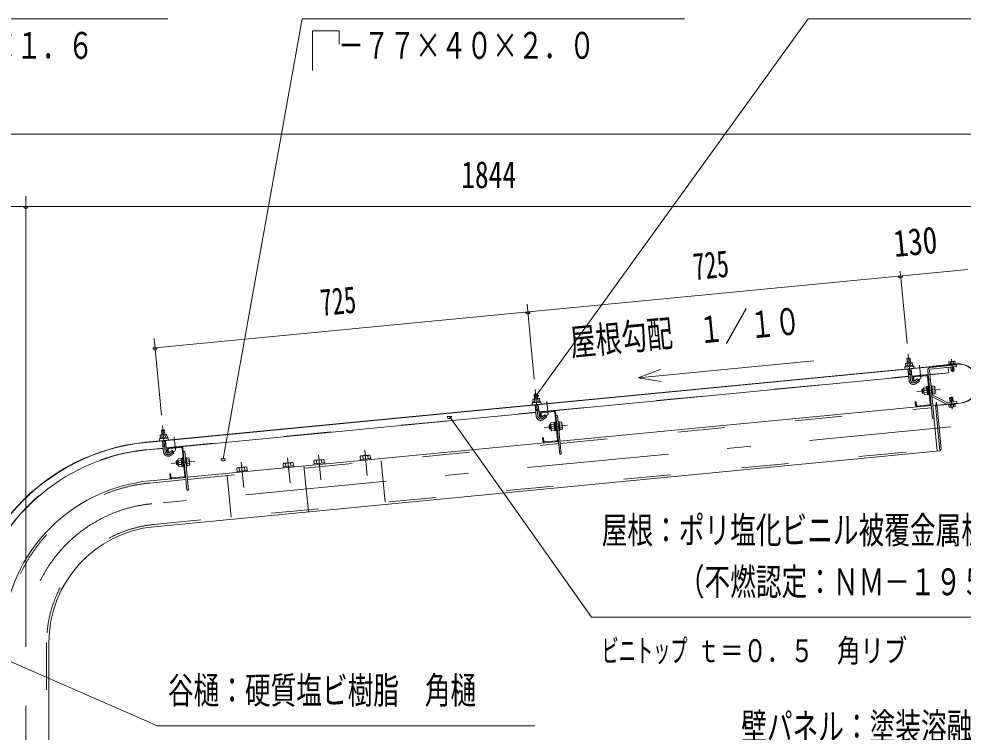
# Model space of a CAD drawing. Units: millimetres, scale not verified. Extents: x -34086 to 34091, y -14700 to 14700.
# Drawn here: x 24446 to 30845, y 6636 to 11466 of the extents above; entities that cross this region are included whole.
import ezdxf
from ezdxf.enums import TextEntityAlignment as Align

# ---------------------------------------------------------------- set-up
doc = ezdxf.new("R2010")
doc.units = ezdxf.units.MM
doc.header["$LTSCALE"] = 80
doc.linetypes.add('USER2', pattern=[10, 4, -6])
doc.linetypes.add('USER3', pattern=[24, 12, -5, 2, -5])
for name, color, linetype, lineweight in [('0-6_2-02BOLD', 7, 'Continuous', 18), ('0-7_2-12HIDDEN', 3, 'USER2', 18), ('0-8_2-22CENTER', 3, 'USER3', 18), ('0-9_2-42THIN', 4, 'Continuous', 18), ('0-A_2-52DIM', 3, 'Continuous', 18)]:
    doc.layers.add(name, color=color, linetype=linetype, lineweight=lineweight)
doc.styles.add('ＭＳ ゴシック', font='')
doc.styles.get('ＭＳ ゴシック').set_extended_font_data('MS Gothic')

msp = doc.modelspace()

# ---------------------------------------------------------------- linework, layer by layer
at = {"layer": '0-6_2-02BOLD'}
for p, q in [((30484.86, 9167.53), (30463.96, 9165.51)), ((25307.55, 8598.56), (30800.6, 9127.48)), ((30742.59, 9120.14), (25307.73, 8596.82)), ((30466.22, 9132.98), (30467.94, 9115.13)), ((30470.84, 9093.97), (30478.24, 9017.1)), ((30490.56, 9117.31), (30488.84, 9135.15)), ((30499.15, 9019.12), (30491.74, 9095.98)), ((30616.44, 9086.36), (30669.26, 8537.81)), ((30616.45, 9086.35), (30631.93, 8925.66)), ((30742.92, 9116.81), (30742.42, 9121.87)), ((30759.53, 9130.92), (30758.37, 9143.09)), ((30760.33, 9118.49), (30759.84, 9123.55)), ((30763.79, 9082.1), (30761.39, 9107.34)), ((30779.65, 9132.83), (30778.48, 9145.01)), ((30780.75, 9125.56), (30781.23, 9120.5)), ((27970.8, 8802.25), (30475.71, 9043.45)), ((30474.47, 9056.39), (30495.37, 9058.41)), ((30496.61, 9045.47), (30608.1, 9056.2)), ((30510.23, 9035.52), (30512.51, 9011.83)), ((30515.27, 9041.63), (30597.48, 9049.55)), ((30603.6, 9044.52), (30621.58, 8857.77)), ((30622.6, 9022.43), (30611.45, 9021.36)), ((30548.04, 9011.27), (30525.82, 8995.42)), ((30571.92, 8931.58), (30569.24, 8959.44)), ((30598.93, 8961.43), (30578.71, 8959.49)), ((30650.5, 8966.4), (30633.77, 8964.79)), ((27938.13, 8922.31), (27941.09, 8891.6)), ((30581.23, 8933.34), (30601.45, 8935.29)), ((30599.52, 8955.33), (30607.16, 8949.04)), ((30607.83, 8942.07), (30600.19, 8948.36)), ((30728.04, 8858.25), (30633.53, 8908.91)), ((30635.21, 8920.71), (30733.33, 8868.13)), ((30636.29, 8938.64), (30653.02, 8940.25)), ((27940.4, 8889.77), (27942.12, 8871.92)), ((27945.03, 8850.75), (27952.43, 8773.89)), ((27964.74, 8874.1), (27963.03, 8891.95)), ((27973.33, 8775.9), (27965.93, 8852.77)), ((30628.23, 8847.16), (28113.55, 8605.03)), ((30616.54, 8851.66), (30534.32, 8843.75)), ((30668.49, 8848.93), (30825.97, 8864.1)), ((30826.13, 8862.35), (30668.66, 8847.2)), ((30759.59, 8838.04), (30758.43, 8850.22)), ((30778.54, 8852.13), (30779.7, 8839.96)), ((25444.98, 8559.04), (27949.89, 8800.24)), ((27948.65, 8813.17), (27969.55, 8815.19)), ((28071.67, 8806.34), (27989.45, 8798.41)), ((28095.76, 8614.56), (28077.78, 8801.3)), ((28096.77, 8779.21), (28085.63, 8778.14)), ((28043.43, 8716.23), (28050.39, 8716.9)), ((28071.85, 8731.3), (28051.63, 8729.35)), ((28052.9, 8716.28), (28073.12, 8718.22)), ((28073.7, 8712.12), (28081.34, 8705.82)), ((28082.01, 8698.85), (28074.37, 8705.15)), ((28078.49, 8735.43), (28084.07, 8735.97)), ((28107.95, 8721.58), (28124.69, 8723.19)), ((25412.33, 8679.1), (25415.28, 8648.4)), ((25414.58, 8646.56), (25416.31, 8628.71)), ((25438.93, 8630.89), (25437.21, 8648.73)), ((28075.63, 8692.07), (28055.41, 8690.13)), ((28083.96, 8678.65), (28077, 8677.98)), ((28127.2, 8697.04), (28110.47, 8695.43)), ((25426.61, 8530.68), (25419.21, 8607.55)), ((25440.12, 8609.56), (25447.52, 8532.69)), ((28102.41, 8603.95), (25587.74, 8361.82)), ((28008.5, 8600.54), (28090.72, 8608.45)), ((25424.07, 8557.03), (25312.59, 8546.29)), ((25443.74, 8571.99), (25422.83, 8569.97)), ((25545.85, 8563.13), (25463.64, 8555.21)), ((25569.95, 8371.35), (25551.97, 8558.09)), ((25570.96, 8536.01), (25559.82, 8534.94)), ((25517.61, 8473.03), (25520.29, 8445.16)), ((25546.04, 8488.1), (25525.82, 8486.15)), ((25527.08, 8473.07), (25547.3, 8475.01)), ((25549.81, 8448.87), (25529.6, 8446.92)), ((25547.88, 8468.91), (25555.53, 8462.61)), ((25548.56, 8461.94), (25556.2, 8455.64)), ((25558.25, 8492.76), (25552.68, 8492.23)), ((25580.54, 8494.91), (25574.97, 8494.38)), ((25598.87, 8479.98), (25582.14, 8478.37)), ((25584.66, 8452.22), (25601.39, 8453.84)), ((26255.6, 8433.16), (26253.56, 8454.4)), ((26287.75, 8457.69), (26289.8, 8436.45)), ((26464.64, 8453.29), (26462.59, 8474.52)), ((26496.78, 8477.82), (26498.83, 8456.58)), ((26778.22, 8483.48), (26776.17, 8504.72)), ((26810.37, 8508.01), (26812.42, 8486.77)), ((25558.15, 8435.44), (25551.18, 8434.77)), ((25924.96, 8401.32), (25922.91, 8422.56)), ((25940.01, 8424.21), (25942.05, 8402.97)), ((25976.25, 8406.26), (25974.2, 8427.5)), ((25995.73, 8408.14), (25996.4, 8401.17)), ((26377.89, 8437.9), (26407.78, 8127.49)), ((25576.59, 8360.74), (25332.72, 8337.26)), ((25482.68, 8357.33), (25564.9, 8365.25)), ((24649.18, 5778.4), (24649.18, 7241.41))]:
    msp.add_line(p, q, dxfattribs=at)
for points in [[(30487.82, 9136.83), (30484.86, 9167.53), (30482.95, 9169.1), (30465.53, 9167.43), (30463.96, 9165.51), (30466.91, 9134.81)], [(30456.62, 9114.05), (30454.91, 9131.89), (30457.77, 9133.93), (30496.96, 9137.71), (30500.16, 9136.25), (30501.88, 9118.41)], [(30619.4, 9055.7), (30747.61, 9068.04), (30743.99, 9105.66)], [(30621.67, 9105.14), (30798.65, 9122.18), (30799.73, 9111.03), (30622.74, 9093.99)], [(30800.44, 9129.22), (30637.74, 9113.55), (30637.91, 9111.81)], [(30751.19, 9144.18), (30748.31, 9142.14), (30749.47, 9129.96)], [(30751.19, 9144.18), (30785.34, 9147.44), (30788.54, 9145.98), (30789.71, 9133.79)], [(30782.29, 9109.35), (30784.69, 9084.09), (30781.54, 9080.28), (30767.6, 9078.95), (30763.79, 9082.1), (30784.69, 9084.09)], [(30512.51, 9011.83), (30506.93, 9011.29), (30504.65, 9034.98)], [(30513.63, 9012.52), (30535.85, 9028.37), (30548.04, 9011.27)], [(30605.3, 9085.29), (30636.61, 8760.06), (30647.76, 8761.14)], [(30576.2, 8960.11), (30569.24, 8959.44), (30564.51, 8953.72), (30566.19, 8936.29), (30571.92, 8931.58), (30578.88, 8932.25)], [(30602.7, 8922.21), (30582.49, 8920.26), (30579.66, 8924.23), (30575.43, 8968.13), (30577.45, 8972.56), (30597.67, 8974.51)], [(30604.55, 8976.21), (30597.57, 8975.53), (30602.8, 8921.19), (30609.78, 8921.86)], [(30615.59, 8919.96), (30610.01, 8919.42), (30604.31, 8978.64), (30609.88, 8979.18)], [(30632.31, 8921.57), (30637.88, 8922.11), (30632.18, 8981.33), (30626.6, 8980.8)], [(30632.51, 8977.87), (30649.25, 8979.48), (30652.07, 8975.51), (30656.3, 8931.62), (30654.28, 8927.18), (30637.55, 8925.57)], [(27930.81, 8870.83), (27929.09, 8888.68), (27931.96, 8890.72), (27971.14, 8894.5), (27974.35, 8893.04), (27976.06, 8875.19)], [(27962, 8893.61), (27959.04, 8924.31), (27957.13, 8925.89), (27939.71, 8924.22), (27938.13, 8922.31), (27959.04, 8924.31)], [(30774.28, 8900.95), (30770.47, 8904.1), (30756.54, 8902.77), (30753.39, 8898.96)], [(30756.22, 8869.15), (30753.39, 8898.96), (30774.28, 8900.95), (30777.13, 8871.16)], [(30656.79, 8849.91), (30668.25, 8840.47), (30696.12, 8550.95), (30686.68, 8539.49), (25362.61, 8026.85)], [(30528.21, 8848.78), (30525.93, 8872.47), (30520.35, 8871.94), (30522.63, 8848.25)], [(30686.68, 8539.49), (30656.79, 8849.91), (30639.37, 8848.23)], [(30662.93, 8851.92), (30661.43, 8867.6), (30663.16, 8867.76), (30664.67, 8852.08)], [(30737.3, 8867.33), (30801.5, 8873.51), (30802.58, 8862.35), (30738.38, 8856.18)], [(30748.37, 8849.26), (30749.53, 8837.08), (30752.75, 8835.61), (30786.89, 8838.87), (30789.77, 8840.92), (30788.61, 8853.1)], [(27984.41, 8792.31), (27986.69, 8768.62), (27981.12, 8768.08), (27978.83, 8791.76)], [(27987.81, 8769.31), (28010.03, 8785.15), (28022.22, 8768.06), (28000, 8752.21)], [(28083.36, 8801.83), (28110.8, 8516.85), (28121.94, 8517.93), (28096.78, 8779.22)], [(28053.07, 8689.04), (28046.11, 8688.36), (28043.43, 8716.23), (28038.69, 8710.5), (28040.38, 8693.08), (28046.11, 8688.36)], [(28051.63, 8729.35), (28049.62, 8724.91), (28053.84, 8681.02), (28056.67, 8677.05), (28076.89, 8679)], [(28077, 8677.98), (28071.75, 8732.32), (28078.73, 8732.99)], [(28078.49, 8735.43), (28084.19, 8676.2), (28089.77, 8676.74)], [(28100.79, 8737.58), (28106.36, 8738.12), (28112.07, 8678.89), (28106.49, 8678.35)], [(28111.74, 8682.35), (28128.47, 8683.97), (28130.49, 8688.4), (28126.26, 8732.3), (28123.43, 8736.27), (28106.7, 8734.65)], [(25404.99, 8627.63), (25403.28, 8645.47), (25406.14, 8647.51), (25445.33, 8651.29), (25448.53, 8649.83), (25450.25, 8631.98)], [(25436.18, 8650.41), (25433.23, 8681.11), (25431.32, 8682.69), (25413.9, 8681.01), (25412.33, 8679.1), (25433.23, 8681.11)], [(27996.81, 8605.03), (27994.53, 8628.72), (28000.12, 8629.25), (28002.39, 8605.57)], [(25458.59, 8549.1), (25460.87, 8525.41), (25455.3, 8524.87), (25453.02, 8548.56)], [(25462, 8526.1), (25484.21, 8541.94), (25496.41, 8524.85), (25474.19, 8509.01)], [(25557.54, 8558.63), (25584.98, 8273.65), (25596.12, 8274.72), (25570.97, 8536.01)], [(26829.51, 8488.42), (26827.47, 8509.66), (26821.71, 8512.28), (26764.23, 8506.74), (26759.07, 8503.07), (26761.12, 8481.83)], [(25527.26, 8445.83), (25520.29, 8445.16), (25514.56, 8449.88), (25512.88, 8467.3), (25517.61, 8473.03), (25524.57, 8473.7)], [(25525.82, 8486.15), (25523.8, 8481.71), (25528.02, 8437.81), (25530.86, 8433.85), (25551.08, 8435.79)], [(25551.18, 8434.77), (25545.94, 8489.11), (25552.91, 8489.79)], [(25552.68, 8492.23), (25558.38, 8433), (25563.95, 8433.53)], [(25580.54, 8494.91), (25586.25, 8435.68), (25580.68, 8435.15)], [(25604.67, 8445.19), (25600.44, 8489.09), (25597.62, 8493.06), (25580.88, 8491.45)], [(26306.9, 8438.1), (26304.85, 8459.34), (26299.1, 8461.96), (26241.61, 8456.43), (26236.46, 8452.76), (26238.5, 8431.51)], [(26445.82, 8444.44), (26445.15, 8451.41), (26518.32, 8458.46), (26518.99, 8451.49)], [(26515.93, 8458.23), (26513.88, 8479.46), (26508.13, 8482.09), (26450.65, 8476.55), (26445.49, 8472.88), (26447.53, 8451.64)], [(26759.41, 8474.63), (26758.73, 8481.6), (26831.9, 8488.65), (26832.57, 8481.68)], [(25470.99, 8361.83), (25468.72, 8385.51), (25474.3, 8386.05), (25476.58, 8362.36)], [(25585.92, 8439.15), (25602.66, 8440.76), (25604.67, 8445.19)], [(25995.73, 8408.14), (25922.56, 8401.09), (25923.24, 8394.12)], [(25922.91, 8422.56), (25928.06, 8426.23), (25985.54, 8431.77), (25991.3, 8429.15), (25993.34, 8407.91)], [(26236.79, 8424.32), (26236.12, 8431.28), (26309.28, 8438.33), (26309.95, 8431.36)]]:
    msp.add_lwpolyline(points, dxfattribs=at)
for points in [[(30507.12, 9118.91), (30507.66, 9113.34), (30451.91, 9107.96), (30451.38, 9113.53)], [(30747.81, 9129.8), (30748.35, 9124.22), (30791.9, 9128.38), (30791.37, 9133.95)], [(27981.3, 8875.69), (27981.84, 8870.12), (27926.1, 8864.74), (27925.56, 8870.32)], [(30746.18, 8854.68), (30746.71, 8849.1), (30790.27, 8853.26), (30789.73, 8858.83)], [(25400.29, 8621.54), (25399.75, 8627.12), (25455.49, 8632.49), (25456.02, 8626.92)]]:
    msp.add_lwpolyline(points, close=True, dxfattribs=at)
for centre, radius, start, end in [((30456.07, 9101.33), 7, 95.49939, 275.49939), ((30461.35, 9124.17), 10.06, 61.11575, 121.11575), ((30480.97, 9098.38), 37.62, 77.91205, 113.08797), ((30495.3, 9127.44), 10.06, 69.88426, 129.88426), ((30504.85, 9106.03), 7, 275.5002, 95.5002), ((30623.41, 9087.02), 18.2, 95.50003, 185.50002), ((30623.41, 9087.02), 7, 95.50003, 185.50002), ((30753.95, 9136.3), 8.11, 56.9164, 95.44783), ((30771.09, 9116.16), 29.79, 75.61871, 115.27916), ((30784.12, 9139.18), 8.11, 95.44783, 133.99406), ((30813.28, 8995.78), 134.05, 275.50003, 95.50003), ((30813.28, 8995.78), 132.3, 275.50003, 95.50003), ((30515.8, 9036.05), 11.2, 95.49878, 185.49857), ((30515.8, 9036.05), 5.6, 95.49878, 185.4908), ((30598.02, 9043.98), 11.2, 5.5027, 95.5027), ((30598.02, 9043.98), 5.6, 5.5027, 95.5027), ((30508.29, 9019.99), 30.18, 185.5, 305.5), ((30508.29, 9019.99), 9.19, 185.5, 305.5), ((30585.67, 8966.76), 10.07, 185.50095, 226.22777), ((30613.98, 8949.69), 36.61, 164.47554, 206.52635), ((30642.28, 8972.21), 10.07, 324.77412, 5.50095), ((30617.76, 8950.06), 36.61, 344.47554, 26.52635), ((27969.49, 8884.22), 10.06, 69.88426, 129.88426), ((30589.45, 8927.53), 10.07, 144.77412, 185.50095), ((30638.2, 8926.27), 6.3, 226.24097, 241.79402), ((30646.06, 8932.98), 10.07, 5.50095, 46.22777), ((27930.25, 8858.12), 7, 95.49939, 275.49939), ((27935.54, 8880.96), 10.06, 61.11575, 121.11575), ((27955.15, 8855.17), 37.62, 77.91205, 113.08797), ((27979.02, 8862.82), 7, 275.5002, 95.5002), ((30533.78, 8849.32), 11.2, 185.49792, 275.50047), ((30533.78, 8849.32), 5.6, 185.4908, 275.50047), ((30616.01, 8857.23), 5.6, 275.51155, 5.5027), ((30616.01, 8857.23), 11.2, 275.51155, 5.5027), ((30668.15, 8852.42), 5.25, 185.50003, 275.50003), ((30668.15, 8852.42), 3.5, 185.50003, 275.50003), ((30736.63, 8874.3), 18.2, 241.8121, 275.50003), ((30736.63, 8874.3), 7, 241.81552, 275.50003), ((30753.97, 8843.87), 8.11, 275.44783, 313.99406), ((30766.99, 8866.89), 29.79, 255.61871, 295.27916), ((30784.13, 8846.75), 8.11, 236.9164, 275.44783), ((27982.48, 8776.78), 30.18, 185.5, 305.5), ((27982.48, 8776.78), 9.19, 185.5, 305.5), ((27989.98, 8792.84), 11.2, 95.49878, 185.49857), ((27989.98, 8792.84), 5.6, 95.49878, 185.4908), ((28072.2, 8800.76), 11.2, 5.5027, 95.5027), ((28072.2, 8800.76), 5.6, 5.5027, 95.5027), ((28059.86, 8723.55), 10.07, 185.50095, 226.22777), ((28088.17, 8706.48), 36.61, 164.47554, 206.52635), ((28116.46, 8728.99), 10.07, 324.77412, 5.50095), ((28091.94, 8706.84), 36.61, 344.47554, 26.52635), ((25409.72, 8637.75), 10.06, 61.11575, 121.11575), ((25429.34, 8611.96), 37.62, 77.91205, 113.08797), ((25443.67, 8641.02), 10.06, 69.88426, 129.88426), ((28063.63, 8684.32), 10.07, 144.77412, 185.50095), ((28120.25, 8689.77), 10.07, 5.50095, 46.22777), ((25438.24, 7241.41), 1363.42, 95.5, 179.26999), ((25438.24, 7241.41), 1361.67, 95.49997, 179.26906), ((25404.44, 8614.91), 7, 95.49939, 275.49939), ((25453.21, 8619.61), 7, 275.5002, 95.5002), ((28007.96, 8606.11), 11.2, 185.49792, 275.50047), ((28007.96, 8606.11), 5.6, 185.4908, 275.50047), ((28090.19, 8614.02), 5.6, 275.51155, 5.5027), ((28090.19, 8614.02), 11.2, 275.51155, 5.5027), ((25438.24, 7241.41), 1310.92, 95.5, 163.56755), ((25456.66, 8533.58), 30.18, 185.5, 305.5), ((25456.66, 8533.58), 9.19, 185.5, 305.5), ((25464.17, 8549.63), 11.2, 95.49878, 185.49857), ((25464.17, 8549.63), 5.6, 95.49878, 185.4908), ((25546.39, 8557.56), 11.2, 5.5027, 95.5027), ((25546.39, 8557.56), 5.6, 5.5027, 95.5027), ((26819.88, 8498.8), 13.24, 95.5, 135.93115), ((25534.04, 8480.34), 10.07, 185.50095, 226.22777), ((25562.36, 8463.27), 36.61, 164.47554, 206.52635), ((25537.82, 8441.12), 10.07, 144.77412, 185.50095), ((25590.65, 8485.79), 10.07, 324.77412, 5.50095), ((25566.12, 8463.63), 36.61, 344.47554, 26.52635), ((25594.43, 8446.56), 10.07, 5.50095, 46.22777), ((26245.98, 8443.54), 13.24, 55.07169, 95.5), ((26274.97, 8411.19), 48.23, 74.6357, 116.3643), ((26297.26, 8448.48), 13.24, 95.5, 135.93115), ((26455.01, 8463.66), 13.24, 55.07169, 95.5), ((26484.01, 8431.31), 48.23, 74.6357, 116.3643), ((26506.3, 8468.61), 13.24, 95.5, 135.93115), ((26768.59, 8493.86), 13.24, 55.07169, 95.5), ((26797.59, 8461.5), 48.23, 74.6357, 116.3643), ((25932.42, 8413.35), 13.24, 55.07169, 95.5), ((25961.43, 8381), 48.23, 74.6357, 116.3643), ((25983.72, 8418.29), 13.24, 95.5, 135.93115), ((25438.24, 7241.41), 1100.92, 95.49995, 169.34677), ((25482.15, 8362.9), 11.2, 185.49792, 275.50047), ((25482.15, 8362.9), 5.6, 185.4908, 275.50047), ((25564.38, 8370.82), 5.6, 275.51155, 5.5027), ((25564.38, 8370.82), 11.2, 275.51155, 5.5027), ((25438.24, 7241.41), 789.08, 95.49997, 180)]:
    msp.add_arc(centre, radius, start, end, dxfattribs=at)
at = {"layer": '0-7_2-12HIDDEN'}
for p, q in [((27970.63, 8803.99), (30475.54, 9045.19)), ((30496.44, 9047.2), (30607.93, 9057.93)), ((30619.24, 9057.44), (30747.44, 9069.78)), ((28114.97, 8590.39), (30629.64, 8832.53)), ((25444.81, 8560.79), (27949.72, 8801.98)), ((25589.15, 8347.18), (28103.81, 8589.32)), ((25312.42, 8548.04), (25423.91, 8558.77)), ((25361.2, 8041.48), (30667.85, 8552.44)), ((26901.88, 8473.58), (26928.95, 8192.43)), ((25334.13, 8322.63), (25578.01, 8346.11)), ((25856.71, 8372.95), (25883.78, 8091.8)), ((24634.48, 7241.41), (24634.48, 5778.4))]:
    msp.add_line(p, q, dxfattribs=at)
for radius, start, end in [(1312.67, 95.5, 163.57619), (1086.22, 95.49997, 169.33789), (803.77, 95.49997, 180)]:
    msp.add_arc((25438.24, 7241.41), radius, start, end, dxfattribs=at)
at = {"layer": '0-8_2-22CENTER'}
for p, q in [((30471.33, 9198.43), (30488.7, 9018.11)), ((30774.99, 9075.79), (30766.84, 9160.43)), ((30558.05, 9028.17), (30549.14, 9120.84)), ((30519.72, 9003.97), (30553.2, 9027.84)), ((27945.52, 8955.22), (27962.88, 8774.89)), ((30689.03, 8956.92), (30530.52, 8941.64)), ((30771.24, 8822.63), (30763.09, 8907.27)), ((28032.24, 8784.95), (28023.32, 8877.63)), ((27993.91, 8760.76), (28027.39, 8784.63)), ((30758.84, 8703.08), (25347.66, 8182.06)), ((25419.7, 8712.01), (25437.07, 8531.69)), ((28004.7, 8698.43), (28163.21, 8713.71)), ((25497.5, 8634.42), (25506.42, 8541.75)), ((25501.57, 8541.42), (25468.09, 8517.56)), ((26476.03, 8514.16), (26492.47, 8343.44)), ((26789.61, 8544.35), (26806.05, 8373.64)), ((25478.88, 8455.23), (25637.4, 8470.5)), ((25969.88, 8293.13), (25953.44, 8463.84)), ((26283.44, 8323.32), (26267, 8494.03)), ((24493.25, -1827.1), (24493.25, 7241.41))]:
    msp.add_line(p, q, dxfattribs=at)
for centre, radius, start, end in [((30508.29, 9019.99), 19.69, 185.5, 305.5), ((27982.48, 8776.78), 19.69, 185.5, 305.5), ((25456.66, 8533.58), 19.69, 185.5, 305.5), ((25438.24, 7241.41), 945, 95.49997, 180)]:
    msp.add_arc(centre, radius, start, end, dxfattribs=at)
at = {"layer": '0-9_2-42THIN'}
for p, q in [((30468.65, 9134.98), (30465.53, 9167.43)), ((30482.95, 9169.1), (30486.07, 9136.66)), ((30493.62, 9058.23), (30490.01, 9095.81)), ((30762.62, 9123.82), (30763.11, 9118.76)), ((30764.17, 9107.61), (30766.85, 9079.58)), ((30778.44, 9120.23), (30777.95, 9125.3)), ((30782.17, 9081.04), (30779.5, 9109.08)), ((30495.99, 9051.9), (30493.63, 9058.23)), ((27942.83, 8891.76), (27939.71, 8924.21)), ((27957.13, 8925.89), (27960.26, 8893.45)), ((30576.54, 8956.64), (30566.09, 8955.63)), ((30568.1, 8934.73), (30578.55, 8935.74)), ((30759.01, 8869.42), (30755.91, 8902.01)), ((30771.24, 8903.48), (30774.34, 8870.9)), ((28040.27, 8712.41), (28050.72, 8713.42)), ((25417.02, 8648.56), (25413.9, 8681.01)), ((25431.32, 8682.69), (25434.44, 8650.24)), ((28052.73, 8692.52), (28042.28, 8691.51)), ((25420.95, 8607.71), (25424.57, 8570.13)), ((25441.99, 8571.82), (25438.38, 8609.39)), ((25424.57, 8570.14), (25423.46, 8563.47)), ((25444.36, 8565.49), (25441.99, 8571.82)), ((25514.46, 8469.2), (25524.91, 8470.21)), ((25526.92, 8449.31), (25516.47, 8448.3))]:
    msp.add_line(p, q, dxfattribs=at)
for points in [[(30472.59, 9094.14), (30476.2, 9056.56), (30475.09, 9049.88)], [(27946.77, 8850.92), (27950.39, 8813.35), (27949.27, 8806.68)], [(27970.17, 8808.69), (27967.8, 8815.02), (27964.19, 8852.59)]]:
    msp.add_lwpolyline(points, dxfattribs=at)
at = {"layer": '0-A_2-52DIM'}
for p, q in [((22445.75, 11465.9), (25455.75, 11465.9)), ((29795.75, 11465.9), (27953.74, 8917.86)), ((29795.75, 11465.9), (32595.74, 11465.9)), ((26435.75, 11383.92), (26435.75, 11115.9)), ((16884.25, 10685.45), (30947.24, 10685.45)), ((24493.24, 10265.45), (24493.24, 7277.93)), ((24493.25, 7277.93), (24493.25, 10265.45)), ((30947.24, 10195.45), (16884.25, 10195.45)), ((24507.24, 10195.45), (24479.24, 10195.45)), ((24507.25, 10195.45), (24479.25, 10195.45)), ((30877.13, 9767.92), (25369.1, 9237.56)), ((30464.62, 9268.11), (30417.53, 9757.32)), ((30434.73, 9723.97), (30406.73, 9723.97)), ((27908.91, 9480.76), (27880.91, 9480.76)), ((27938.81, 9024.9), (27889.89, 9533.02)), ((25363.03, 9300.62), (25412.99, 8781.69)), ((25383.1, 9237.55), (25355.1, 9237.55)), ((28643.19, 9035.89), (29832.6, 9150.42)), ((27967.74, 8917.86), (27939.74, 8917.86)), ((27377.35, 8772.44), (27349.35, 8772.44)), ((25844.16, 8486.06), (25816.16, 8486.06))]:
    msp.add_line(p, q, dxfattribs=at)
for points in [[(25830.16, 8486.06), (26365.75, 11465.9), (28955.75, 11465.9)], [(26435.75, 11383.92), (26616.05, 11383.92), (26616.05, 11293.77)], [(28790.72, 9091.05), (28643.19, 9035.89), (28798.54, 9009.89)], [(27363.35, 8772.44), (28325.74, 7412.9), (31965.74, 7412.9)], [(27940.75, 6677.9), (25385.74, 6677.9), (24142.55, 7220.38)]]:
    msp.add_lwpolyline(points, dxfattribs=at)
for centre in [(24493.24, 10195.45), (24493.25, 10195.45), (30420.73, 9723.97), (27894.91, 9480.76), (25369.1, 9237.55), (27953.74, 8917.86), (27363.35, 8772.44), (25830.16, 8486.06)]:
    msp.add_arc(centre, 14, 180, 0, dxfattribs=at)

# ---------------------------------------------------------------- texts
at = {"layer": '0-A_2-52DIM', "color": 7, "style": 'ＭＳ ゴシック'}
for s, height, width, p in [('\u3000－６０×３０×１０×１．６', 182.3, 0.7, (22515.75, 11140.77)), ('\u3000－７７×４０×２．０', 182.3, 0.7, (26435.75, 11140.77)), ('1844', 182.3, 0.75, (27443.66, 10265.45)), ('屋根：ポリ塩化ビニル被覆金属板', 182.3, 0.7, (28395.74, 7857.77)), ('\u3000\u3000\u3000（不燃認定：ＮＭ－１９５７）', 182.3, 0.7, (28395.74, 7507.78)), ('ビニトップ ', 155, 0.55, (28395.74, 7062.9)), ('ｔ＝０．５\u3000角リブ', 155, 0.75, (29038.73, 7062.9)), ('谷樋：硬質塩ビ樹脂\u3000角樋', 182.3, 0.7, (25455.74, 6772.77)), ('壁パネル：塗装溶融亜鉛めっき鋼板', 182.3, 0.7, (29340.75, 6527.78))]:
    msp.add_text(s, height=height, dxfattribs=dict(at, width=width)).set_placement(p, align=Align.BOTTOM_LEFT)
for s, rotation, width, p in [('130', 5.5, 0.8, (30386.32, 9798.39)), ('725', 5.5, 0.65, (29028.6, 9642.66)), ('725', 5.499, 0.65, (26502.79, 9399.46)), ('屋根勾配\u3000１／１０', 5.5, 0.7, (28195.65, 9128.72))]:
    msp.add_text(s, height=182.3, rotation=rotation, dxfattribs=dict(at, width=width)).set_placement(p, align=Align.BOTTOM_LEFT)

doc.saveas('drawing.dxf')
